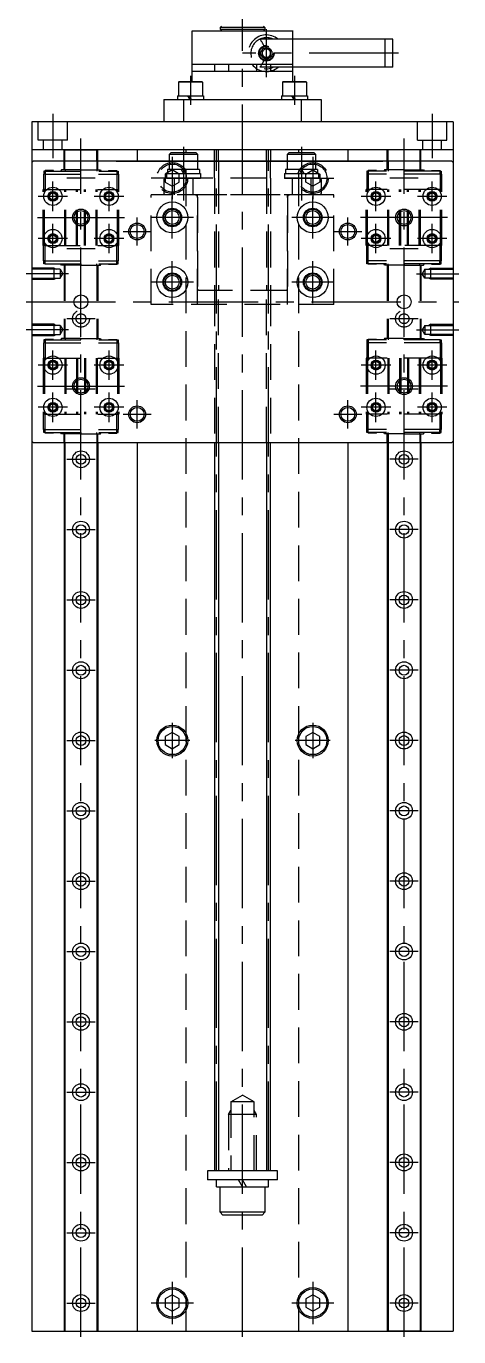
# Model space of a CAD drawing. Extents: x -43 to 530, y -18 to 733.
# Drawn here: x 376.5 to 530.5, y -2 to 464 of the extents above; entities that cross this region are included whole.
import ezdxf

# ---------------------------------------------------------------- set-up
doc = ezdxf.new("R2010")
doc.units = 0
doc.linetypes.add('CENTER', pattern=[50.8, 31.75, -6.35, 6.35, -6.35])
doc.linetypes.add('DASHED', pattern=[19.05, 12.7, -6.35])
doc.layers.get('0').update_dxf_attribs({"linetype": 'CONTINUOUS'})
doc.layers.add('CENTER', color=1, linetype='CENTER')

msp = doc.modelspace()

# ---------------------------------------------------------------- linework, layer by layer
at = {"color": 7, "linetype": 'CONTINUOUS'}
for p, q in [((435.52, 462.4), (471.49, 462.4)), ((435.52, 444.3), (435.52, 462.4)), ((435.52, 462.4), (441.58, 462.4)), ((441.58, 462.4), (465.39, 462.4)), ((445.99, 464), (445.49, 463.5)), ((461.49, 463.5), (445.49, 463.5)), ((445.49, 463.5), (445.49, 462.9)), ((445.49, 462.9), (461.49, 462.9)), ((445.49, 462.9), (445.99, 462.4)), ((460.99, 464), (461.49, 463.5)), ((461.49, 462.9), (460.99, 462.4)), ((461.49, 463.5), (461.49, 462.9)), ((465.39, 462.4), (471.49, 462.4)), ((471.46, 444.3), (471.46, 462.4)), ((504.3, 459.4), (471.49, 459.4)), ((506.99, 459.4), (504.3, 459.4)), ((504.3, 449.4), (504.3, 459.4)), ((506.99, 449.4), (506.99, 459.4)), ((471.49, 450.4), (435.52, 450.4)), ((471.49, 447.9), (435.52, 447.9)), ((443.54, 450.4), (443.54, 447.9)), ((448.49, 450.4), (448.49, 447.9)), ((458.49, 450.4), (458.49, 447.9)), ((463.44, 450.4), (463.44, 447.9)), ((504.3, 449.4), (471.49, 449.4)), ((506.99, 449.4), (504.3, 449.4)), ((439.24, 444.05), (430.74, 444.05)), ((430.74, 444.05), (430.74, 439.3)), ((430.99, 444.3), (438.99, 444.3)), ((439.24, 444.05), (439.24, 439.3)), ((476.24, 444.05), (467.74, 444.05)), ((467.74, 444.05), (467.74, 439.3)), ((467.99, 444.3), (475.99, 444.3)), ((476.24, 444.05), (476.24, 439.3)), ((430.39, 439.3), (439.59, 439.3)), ((430.39, 439.3), (430.39, 438)), ((434.83, 438), (434.08, 439.3)), ((435.32, 438), (434.57, 439.3)), ((439.59, 439.3), (439.59, 438)), ((467.39, 439.3), (476.59, 439.3)), ((467.39, 439.3), (467.39, 438)), ((471.83, 438), (471.08, 439.3)), ((472.32, 438), (471.57, 439.3)), ((476.59, 439.3), (476.59, 438)), ((425.49, 438), (425.49, 430)), ((425.49, 438), (432.47, 438)), ((432.47, 438), (474.51, 438)), ((432.47, 438), (432.47, 430)), ((474.51, 438), (481.49, 438)), ((474.51, 430), (474.51, 438)), ((481.49, 438), (481.49, 430)), ((378.49, 430), (378.49, 0)), ((528.49, 430), (378.49, 430)), ((481.49, 430), (425.49, 430)), ((528.49, 430), (528.49, 0)), ((528.49, 420), (378.49, 420)), ((389.99, 416), (389.99, 420)), ((389.99, 420), (401.99, 420)), ((390.29, 416), (390.29, 420)), ((401.69, 416), (401.69, 420)), ((401.99, 416), (401.99, 420)), ((415.99, 420), (415.99, 416)), ((443.49, 416), (443.49, 420)), ((444.99, 416), (444.99, 420)), ((461.99, 416), (461.99, 420)), ((463.49, 420), (463.49, 416)), ((490.99, 420), (490.99, 416)), ((516.99, 420), (504.99, 420)), ((504.99, 416), (504.99, 420)), ((505.29, 416), (505.29, 420)), ((516.69, 416), (516.69, 420)), ((516.99, 416), (516.99, 420)), ((378.99, 416), (378.49, 415.5)), ((378.99, 416), (378.49, 415.5)), ((378.49, 415.5), (378.49, 316.5)), ((378.49, 415.5), (378.49, 316.5)), ((527.99, 416), (378.99, 416)), ((527.99, 416), (378.99, 416)), ((408.49, 416), (403.49, 416)), ((408.49, 416), (498.49, 416)), ((427.49, 418.5), (428.09, 419.1)), ((427.49, 418.5), (437.49, 418.5)), ((427.49, 416), (427.49, 418.5)), ((428.09, 419.1), (436.89, 419.1)), ((436.89, 419.1), (437.49, 418.5)), ((437.49, 418.5), (437.49, 416)), ((469.49, 418.5), (470.09, 419.1)), ((469.49, 418.5), (479.49, 418.5)), ((469.49, 416), (469.49, 418.5)), ((470.09, 419.1), (478.89, 419.1)), ((478.89, 419.1), (479.49, 418.5)), ((479.49, 418.5), (479.49, 416)), ((498.49, 416), (503.49, 416)), ((527.99, 416), (528.49, 415.5)), ((527.99, 416), (528.49, 415.5)), ((528.49, 415.5), (528.49, 316.5)), ((528.49, 415.5), (528.49, 316.5)), ((378.99, 316), (378.49, 316.5)), ((378.99, 316), (378.49, 316.5)), ((378.99, 316), (527.99, 316)), ((378.99, 316), (527.99, 316)), ((389.99, 316), (389.99, 0)), ((390.29, 316), (390.29, 0)), ((401.69, 316), (401.69, 0)), ((401.99, 316), (401.99, 0)), ((408.49, 316), (446.49, 316)), ((415.99, 316), (415.99, 0)), ((442.49, 316), (464.49, 316)), ((443.49, 316), (443.49, 57)), ((444.99, 316), (444.99, 57)), ((446.49, 316), (460.49, 316)), ((460.49, 316), (498.49, 316)), ((461.99, 316), (461.99, 57)), ((463.49, 57), (463.49, 316)), ((490.99, 316), (490.99, 0)), ((504.99, 316), (504.99, 0)), ((505.29, 316), (505.29, 0)), ((516.69, 316), (516.69, 0)), ((516.99, 316), (516.99, 0)), ((527.99, 316), (528.49, 316.5)), ((527.99, 316), (528.49, 316.5)), ((428.49, 212.89), (425.99, 211.44)), ((425.99, 211.44), (425.99, 208.56)), ((430.99, 211.44), (428.49, 212.89)), ((430.99, 208.56), (430.99, 211.44)), ((478.49, 212.89), (475.99, 211.44)), ((475.99, 211.44), (475.99, 208.56)), ((480.99, 211.44), (478.49, 212.89)), ((480.99, 208.56), (480.99, 211.44)), ((425.99, 208.56), (428.49, 207.11)), ((428.49, 207.11), (430.99, 208.56)), ((475.99, 208.56), (478.49, 207.11)), ((478.49, 207.11), (480.99, 208.56)), ((465.99, 57), (440.99, 57)), ((440.99, 57), (440.99, 53.8)), ((463.49, 57), (443.49, 57)), ((465.99, 53.8), (465.99, 57)), ((465.99, 53.8), (440.99, 53.8)), ((462.69, 53.8), (444.29, 53.8)), ((444.29, 51.3), (444.29, 53.8)), ((444.29, 51.3), (462.69, 51.3)), ((445.49, 42.3), (445.49, 51.3)), ((453.49, 51.3), (452.04, 53.8)), ((454.93, 51.3), (453.49, 53.8)), ((461.49, 51.3), (461.49, 42.3)), ((462.69, 51.3), (462.69, 53.8)), ((446.49, 41.3), (445.49, 42.3)), ((461.49, 42.3), (445.49, 42.3)), ((461.49, 42.3), (460.49, 41.3)), ((460.49, 41.3), (446.49, 41.3)), ((428.49, 12.89), (425.99, 11.44)), ((425.99, 11.44), (425.99, 8.56)), ((430.99, 11.44), (428.49, 12.89)), ((430.99, 8.56), (430.99, 11.44)), ((478.49, 12.89), (475.99, 11.44)), ((475.99, 11.44), (475.99, 8.56)), ((480.99, 11.44), (478.49, 12.89)), ((480.99, 8.56), (480.99, 11.44)), ((425.99, 8.56), (428.49, 7.11)), ((428.49, 7.11), (430.99, 8.56)), ((475.99, 8.56), (478.49, 7.11)), ((478.49, 7.11), (480.99, 8.56)), ((378.49, 0), (528.49, 0)), ((389.99, 0), (401.99, 0)), ((516.99, 0), (504.99, 0))]:
    msp.add_line(p, q, dxfattribs=at)
at = {"color": 3, "linetype": 'DASHED'}
for p, q in [((471.49, 459.4), (459.63, 459.4)), ((461.99, 456.13), (460.49, 455.27)), ((460.49, 455.27), (460.49, 453.53)), ((460.49, 453.53), (461.99, 452.67)), ((463.49, 455.27), (461.99, 456.13)), ((461.99, 452.67), (463.49, 453.53)), ((463.49, 453.53), (463.49, 455.27)), ((471.49, 449.4), (459.63, 449.4)), ((380.74, 423.5), (380.74, 430)), ((391.24, 423.5), (391.24, 430)), ((515.74, 423.5), (515.74, 430)), ((526.24, 423.5), (526.24, 430)), ((391.24, 423.5), (380.74, 423.5)), ((382.69, 420), (382.69, 423.5)), ((389.29, 420), (389.29, 423.5)), ((433.49, 0), (433.49, 420)), ((473.49, 0), (473.49, 420)), ((515.74, 423.5), (526.24, 423.5)), ((517.69, 420), (517.69, 423.5)), ((524.29, 420), (524.29, 423.5)), ((389.99, 412.95), (389.99, 416)), ((390.29, 412.95), (390.29, 416)), ((401.69, 416), (401.69, 412.95)), ((401.99, 412.95), (401.99, 416)), ((427.49, 413.1), (427.49, 416)), ((437.49, 416), (437.49, 413.1)), ((443.49, 410), (443.49, 416)), ((443.49, 410), (443.49, 416)), ((444.99, 416), (444.99, 410)), ((444.99, 416), (444.99, 410)), ((461.99, 416), (461.99, 410)), ((461.99, 416), (461.99, 410)), ((463.49, 410), (463.49, 416)), ((463.49, 410), (463.49, 416)), ((469.49, 413.1), (469.49, 416)), ((479.49, 416), (479.49, 413.1)), ((504.99, 412.95), (504.99, 416)), ((505.29, 416), (505.29, 412.95)), ((516.69, 412.95), (516.69, 416)), ((516.99, 412.95), (516.99, 416)), ((383.19, 411.45), (382.69, 411.45)), ((382.69, 411.45), (382.69, 405.95)), ((383.24, 412.45), (382.74, 412.45)), ((382.74, 412.45), (382.74, 411.45)), ((386.19, 412.65), (383.19, 412.65)), ((383.19, 412.65), (383.19, 412.45)), ((383.19, 411.45), (408.79, 411.45)), ((383.19, 411.45), (383.19, 405.95)), ((383.24, 412.45), (408.74, 412.45)), ((383.24, 412.45), (383.24, 411.45)), ((386.19, 412.45), (386.19, 412.65)), ((389.06, 412.95), (388.76, 412.45)), ((390.36, 412.95), (389.06, 412.95)), ((395.99, 412.95), (390.36, 412.95)), ((390.36, 412.95), (390.36, 412.45)), ((395.99, 412.95), (401.62, 412.95)), ((395.99, 412.45), (395.99, 412.95)), ((401.62, 412.95), (402.92, 412.95)), ((401.62, 412.95), (401.62, 412.45)), ((402.92, 412.95), (403.22, 412.45)), ((405.79, 412.65), (408.79, 412.65)), ((405.79, 412.65), (405.79, 412.45)), ((408.74, 412.45), (409.24, 412.45)), ((408.74, 412.45), (408.74, 411.45)), ((408.79, 412.45), (408.79, 412.65)), ((408.79, 411.45), (409.29, 411.45)), ((408.79, 411.45), (408.79, 405.95)), ((409.24, 412.45), (409.24, 411.45)), ((409.29, 411.45), (409.29, 405.95)), ((428.49, 412.89), (425.99, 411.44)), ((425.99, 411.44), (425.99, 408.56)), ((426.49, 411.6), (438.49, 411.6)), ((426.49, 411.6), (426.49, 410)), ((438.19, 413.1), (426.79, 413.1)), ((426.79, 413.1), (426.79, 411.6)), ((430.99, 411.44), (428.49, 412.89)), ((430.99, 408.56), (430.99, 411.44)), ((431.62, 413.1), (432.49, 411.6)), ((432.49, 413.1), (433.35, 411.6)), ((438.19, 413.1), (438.19, 411.6)), ((438.49, 411.6), (438.49, 410)), ((468.49, 411.6), (480.49, 411.6)), ((468.49, 411.6), (468.49, 410)), ((480.19, 413.1), (468.79, 413.1)), ((468.79, 413.1), (468.79, 411.6)), ((473.62, 413.1), (474.49, 411.6)), ((474.49, 413.1), (475.35, 411.6)), ((475.99, 411.44), (478.49, 412.89)), ((475.99, 408.56), (475.99, 411.44)), ((478.49, 412.89), (480.99, 411.44)), ((480.19, 413.1), (480.19, 411.6)), ((480.49, 411.6), (480.49, 410)), ((480.99, 411.44), (480.99, 408.56)), ((497.69, 411.45), (497.69, 405.95)), ((498.19, 411.45), (497.69, 411.45)), ((497.74, 412.45), (497.74, 411.45)), ((498.24, 412.45), (497.74, 412.45)), ((501.19, 412.65), (498.19, 412.65)), ((498.19, 412.45), (498.19, 412.65)), ((523.79, 411.45), (498.19, 411.45)), ((498.19, 411.45), (498.19, 405.95)), ((523.74, 412.45), (498.24, 412.45)), ((498.24, 412.45), (498.24, 411.45)), ((501.19, 412.65), (501.19, 412.45)), ((504.06, 412.95), (503.76, 412.45)), ((505.36, 412.95), (504.06, 412.95)), ((510.99, 412.95), (505.36, 412.95)), ((505.36, 412.95), (505.36, 412.45)), ((510.99, 412.95), (516.62, 412.95)), ((510.99, 412.45), (510.99, 412.95)), ((516.62, 412.95), (516.62, 412.45)), ((516.62, 412.95), (517.92, 412.95)), ((517.92, 412.95), (518.22, 412.45)), ((520.79, 412.65), (523.79, 412.65)), ((520.79, 412.45), (520.79, 412.65)), ((523.74, 412.45), (524.24, 412.45)), ((523.74, 412.45), (523.74, 411.45)), ((523.79, 412.65), (523.79, 412.45)), ((523.79, 411.45), (524.29, 411.45)), ((523.79, 411.45), (523.79, 405.95)), ((524.24, 412.45), (524.24, 411.45)), ((524.29, 411.45), (524.29, 405.95)), ((382.49, 386.05), (382.49, 405.95)), ((382.99, 405.95), (382.49, 405.95)), ((382.99, 405.95), (408.99, 405.95)), ((382.99, 386.05), (382.99, 405.95)), ((390.19, 386.05), (390.19, 405.95)), ((390.59, 386.05), (390.59, 405.95)), ((394.39, 386.05), (394.39, 405.95)), ((394.79, 386.05), (394.79, 405.95)), ((397.19, 386.05), (397.19, 405.95)), ((397.59, 386.05), (397.59, 405.95)), ((401.39, 386.05), (401.39, 405.95)), ((401.79, 386.05), (401.79, 405.95)), ((408.99, 386.05), (408.99, 405.95)), ((408.99, 405.95), (409.49, 405.95)), ((409.49, 386.05), (409.49, 405.95)), ((425.49, 409.5), (425.99, 410)), ((425.49, 409.5), (425.49, 404.5)), ((480.99, 410), (425.99, 410)), ((425.99, 408.56), (428.49, 407.11)), ((426.49, 410), (438.49, 410)), ((428.49, 407.11), (430.99, 408.56)), ((429.19, 410), (429.19, 404)), ((435.79, 410), (435.79, 404)), ((443.49, 410), (443.49, 370)), ((443.49, 410), (443.49, 370)), ((444.99, 410), (444.99, 370)), ((444.99, 410), (444.99, 370)), ((461.99, 410), (461.99, 370)), ((461.99, 410), (461.99, 370)), ((463.49, 410), (463.49, 370)), ((463.49, 410), (463.49, 370)), ((468.49, 410), (480.49, 410)), ((471.19, 410), (471.19, 404)), ((478.49, 407.11), (475.99, 408.56)), ((477.79, 410), (477.79, 404)), ((480.99, 408.56), (478.49, 407.11)), ((481.49, 409.5), (480.99, 410)), ((481.49, 409.5), (481.49, 404.5)), ((497.49, 386.05), (497.49, 405.95)), ((497.99, 405.95), (497.49, 405.95)), ((523.99, 405.95), (497.99, 405.95)), ((497.99, 386.05), (497.99, 405.95)), ((505.19, 386.05), (505.19, 405.95)), ((505.59, 386.05), (505.59, 405.95)), ((509.39, 386.05), (509.39, 405.95)), ((509.79, 386.05), (509.79, 405.95)), ((512.19, 386.05), (512.19, 405.95)), ((512.59, 386.05), (512.59, 405.95)), ((516.39, 386.05), (516.39, 405.95)), ((516.79, 386.05), (516.79, 405.95)), ((523.99, 386.05), (523.99, 405.95)), ((523.99, 405.95), (524.49, 405.95)), ((524.49, 386.05), (524.49, 405.95)), ((485.99, 404), (420.99, 404)), ((420.99, 365), (420.99, 404)), ((425.49, 404.5), (425.99, 404)), ((480.99, 404), (425.99, 404)), ((437.49, 365), (437.49, 404)), ((437.49, 403.2), (437.49, 370.5)), ((469.49, 365), (469.49, 404)), ((469.49, 403.2), (469.49, 370.5)), ((481.49, 404.5), (480.99, 404)), ((485.99, 365), (485.99, 404)), ((382.99, 386.05), (382.49, 386.05)), ((382.69, 380.55), (382.69, 386.05)), ((382.99, 386.05), (408.99, 386.05)), ((383.19, 380.55), (383.19, 386.05)), ((408.79, 380.55), (408.79, 386.05)), ((408.99, 386.05), (409.49, 386.05)), ((409.29, 380.55), (409.29, 386.05)), ((497.99, 386.05), (497.49, 386.05)), ((497.69, 380.55), (497.69, 386.05)), ((523.99, 386.05), (497.99, 386.05)), ((498.19, 380.55), (498.19, 386.05)), ((523.79, 380.55), (523.79, 386.05)), ((523.99, 386.05), (524.49, 386.05)), ((524.29, 380.55), (524.29, 386.05)), ((386.49, 378), (378.49, 378)), ((388.59, 377.62), (378.49, 377.62)), ((383.19, 380.55), (382.69, 380.55)), ((382.74, 379.55), (382.74, 380.55)), ((383.24, 379.55), (382.74, 379.55)), ((383.19, 380.55), (408.79, 380.55)), ((383.19, 379.55), (383.19, 379.35)), ((386.19, 379.35), (383.19, 379.35)), ((383.24, 379.55), (383.24, 380.55)), ((383.24, 379.55), (408.74, 379.55)), ((386.19, 379.35), (386.19, 379.55)), ((386.49, 374), (386.49, 378)), ((386.49, 378), (387.14, 377.62)), ((388.59, 377.62), (388.59, 374.38)), ((388.59, 377.62), (389.52, 376)), ((389.06, 379.05), (388.76, 379.55)), ((390.36, 379.05), (389.06, 379.05)), ((389.99, 379.05), (389.99, 352.95)), ((390.29, 379.05), (390.29, 352.95)), ((390.36, 379.05), (390.36, 379.55)), ((395.99, 379.05), (390.36, 379.05)), ((395.99, 379.55), (395.99, 379.05)), ((395.99, 379.05), (401.62, 379.05)), ((401.62, 379.05), (401.62, 379.55)), ((401.62, 379.05), (402.92, 379.05)), ((401.69, 379.05), (401.69, 352.95)), ((401.99, 379.05), (401.99, 352.95)), ((402.92, 379.05), (403.22, 379.55)), ((405.79, 379.55), (405.79, 379.35)), ((405.79, 379.35), (408.79, 379.35)), ((408.74, 379.55), (408.74, 380.55)), ((408.74, 379.55), (409.24, 379.55)), ((408.79, 380.55), (409.29, 380.55)), ((408.79, 379.35), (408.79, 379.55)), ((409.24, 379.55), (409.24, 380.55)), ((498.19, 380.55), (497.69, 380.55)), ((497.74, 379.55), (497.74, 380.55)), ((498.24, 379.55), (497.74, 379.55)), ((523.79, 380.55), (498.19, 380.55)), ((498.19, 379.35), (498.19, 379.55)), ((501.19, 379.35), (498.19, 379.35)), ((498.24, 379.55), (498.24, 380.55)), ((523.74, 379.55), (498.24, 379.55)), ((501.19, 379.55), (501.19, 379.35)), ((504.06, 379.05), (503.76, 379.55)), ((505.36, 379.05), (504.06, 379.05)), ((504.99, 379.05), (504.99, 352.95)), ((505.29, 379.05), (505.29, 352.95)), ((505.36, 379.05), (505.36, 379.55)), ((510.99, 379.05), (505.36, 379.05)), ((510.99, 379.55), (510.99, 379.05)), ((510.99, 379.05), (516.62, 379.05)), ((516.62, 379.05), (516.62, 379.55)), ((516.62, 379.05), (517.92, 379.05)), ((516.69, 379.05), (516.69, 352.95)), ((516.99, 379.05), (516.99, 352.95)), ((518.39, 377.62), (517.45, 376)), ((517.92, 379.05), (518.22, 379.55)), ((518.39, 377.62), (528.49, 377.62)), ((518.39, 377.62), (518.39, 374.38)), ((520.49, 378), (519.83, 377.62)), ((520.49, 378), (528.49, 378)), ((520.49, 374), (520.49, 378)), ((520.79, 379.35), (520.79, 379.55)), ((520.79, 379.35), (523.79, 379.35)), ((523.74, 379.55), (523.74, 380.55)), ((523.74, 379.55), (524.24, 379.55)), ((523.79, 380.55), (524.29, 380.55)), ((523.79, 379.55), (523.79, 379.35)), ((524.24, 379.55), (524.24, 380.55)), ((378.49, 374.38), (388.59, 374.38)), ((378.49, 374), (386.49, 374)), ((386.49, 374), (387.14, 374.38)), ((388.59, 374.38), (389.52, 376)), ((518.39, 374.38), (517.45, 376)), ((528.49, 374.38), (518.39, 374.38)), ((520.49, 374), (519.83, 374.38)), ((528.49, 374), (520.49, 374)), ((437.99, 370), (437.49, 370.5)), ((468.99, 370), (437.99, 370)), ((443.49, 370), (443.49, 316)), ((444.99, 316), (444.99, 370)), ((461.99, 316), (461.99, 370)), ((463.49, 370), (463.49, 316)), ((469.49, 370.5), (468.99, 370)), ((485.99, 365), (420.99, 365)), ((386.49, 358), (378.49, 358)), ((388.59, 357.62), (378.49, 357.62)), ((378.49, 354.38), (388.59, 354.38)), ((386.49, 354), (386.49, 358)), ((386.49, 358), (387.14, 357.62)), ((386.49, 354), (387.14, 354.38)), ((388.59, 357.62), (388.59, 354.38)), ((388.59, 357.62), (389.52, 356)), ((388.59, 354.38), (389.52, 356)), ((518.39, 357.62), (517.45, 356)), ((518.39, 354.38), (517.45, 356)), ((518.39, 357.62), (528.49, 357.62)), ((518.39, 357.62), (518.39, 354.38)), ((528.49, 354.38), (518.39, 354.38)), ((520.49, 358), (519.83, 357.62)), ((520.49, 354), (519.83, 354.38)), ((520.49, 358), (528.49, 358)), ((520.49, 354), (520.49, 358)), ((378.49, 354), (386.49, 354)), ((382.69, 351.45), (382.69, 345.95)), ((383.19, 351.45), (382.69, 351.45)), ((383.24, 352.45), (382.74, 352.45)), ((382.74, 352.45), (382.74, 351.45)), ((386.19, 352.65), (383.19, 352.65)), ((383.19, 352.45), (383.19, 352.65)), ((383.19, 351.45), (408.79, 351.45)), ((383.19, 351.45), (383.19, 345.95)), ((383.24, 352.45), (408.74, 352.45)), ((383.24, 352.45), (383.24, 351.45)), ((386.19, 352.65), (386.19, 352.45)), ((389.06, 352.95), (388.76, 352.45)), ((390.36, 352.95), (389.06, 352.95)), ((395.99, 352.95), (390.36, 352.95)), ((390.36, 352.95), (390.36, 352.45)), ((395.99, 352.95), (401.62, 352.95)), ((395.99, 352.45), (395.99, 352.95)), ((401.62, 352.95), (402.92, 352.95)), ((401.62, 352.95), (401.62, 352.45)), ((402.92, 352.95), (403.22, 352.45)), ((405.79, 352.65), (408.79, 352.65)), ((405.79, 352.45), (405.79, 352.65)), ((408.74, 352.45), (409.24, 352.45)), ((408.74, 352.45), (408.74, 351.45)), ((408.79, 352.65), (408.79, 352.45)), ((408.79, 351.45), (408.79, 345.95)), ((408.79, 351.45), (409.29, 351.45)), ((409.24, 352.45), (409.24, 351.45)), ((409.29, 351.45), (409.29, 345.95)), ((497.69, 351.45), (497.69, 345.95)), ((498.19, 351.45), (497.69, 351.45)), ((498.24, 352.45), (497.74, 352.45)), ((497.74, 352.45), (497.74, 351.45)), ((501.19, 352.65), (498.19, 352.65)), ((498.19, 352.65), (498.19, 352.45)), ((523.79, 351.45), (498.19, 351.45)), ((498.19, 351.45), (498.19, 345.95)), ((523.74, 352.45), (498.24, 352.45)), ((498.24, 352.45), (498.24, 351.45)), ((501.19, 352.45), (501.19, 352.65)), ((504.06, 352.95), (503.76, 352.45)), ((505.36, 352.95), (504.06, 352.95)), ((510.99, 352.95), (505.36, 352.95)), ((505.36, 352.95), (505.36, 352.45)), ((510.99, 352.95), (516.62, 352.95)), ((510.99, 352.45), (510.99, 352.95)), ((516.62, 352.95), (517.92, 352.95)), ((516.62, 352.95), (516.62, 352.45)), ((517.92, 352.95), (518.22, 352.45)), ((528.49, 354), (520.49, 354)), ((520.79, 352.65), (523.79, 352.65)), ((520.79, 352.65), (520.79, 352.45)), ((523.74, 352.45), (524.24, 352.45)), ((523.74, 352.45), (523.74, 351.45)), ((523.79, 352.45), (523.79, 352.65)), ((523.79, 351.45), (524.29, 351.45)), ((523.79, 351.45), (523.79, 345.95)), ((524.24, 352.45), (524.24, 351.45)), ((524.29, 351.45), (524.29, 345.95)), ((382.49, 345.95), (382.49, 326.05)), ((382.99, 345.95), (382.49, 345.95)), ((382.99, 345.95), (408.99, 345.95)), ((382.99, 345.95), (382.99, 326.05)), ((390.19, 345.95), (390.19, 326.05)), ((390.59, 345.95), (390.59, 326.05)), ((394.39, 345.95), (394.39, 326.05)), ((394.79, 345.95), (394.79, 326.05)), ((397.19, 345.95), (397.19, 326.05)), ((397.59, 345.95), (397.59, 326.05)), ((401.39, 345.95), (401.39, 326.05)), ((401.79, 345.95), (401.79, 326.05)), ((408.99, 345.95), (408.99, 326.05)), ((408.99, 345.95), (409.49, 345.95)), ((409.49, 345.95), (409.49, 326.05)), ((497.49, 345.95), (497.49, 326.05)), ((497.99, 345.95), (497.49, 345.95)), ((523.99, 345.95), (497.99, 345.95)), ((497.99, 345.95), (497.99, 326.05)), ((505.19, 345.95), (505.19, 326.05)), ((505.59, 345.95), (505.59, 326.05)), ((509.39, 345.95), (509.39, 326.05)), ((509.79, 345.95), (509.79, 326.05)), ((512.19, 345.95), (512.19, 326.05)), ((512.59, 345.95), (512.59, 326.05)), ((516.39, 345.95), (516.39, 326.05)), ((516.79, 345.95), (516.79, 326.05)), ((523.99, 345.95), (523.99, 326.05)), ((523.99, 345.95), (524.49, 345.95)), ((524.49, 345.95), (524.49, 326.05)), ((382.99, 326.05), (382.49, 326.05)), ((382.69, 320.55), (382.69, 326.05)), ((382.99, 326.05), (408.99, 326.05)), ((383.19, 320.55), (383.19, 326.05)), ((408.79, 320.55), (408.79, 326.05)), ((408.99, 326.05), (409.49, 326.05)), ((409.29, 320.55), (409.29, 326.05)), ((497.99, 326.05), (497.49, 326.05)), ((497.69, 320.55), (497.69, 326.05)), ((523.99, 326.05), (497.99, 326.05)), ((498.19, 320.55), (498.19, 326.05)), ((523.79, 320.55), (523.79, 326.05)), ((523.99, 326.05), (524.49, 326.05)), ((524.29, 320.55), (524.29, 326.05)), ((383.19, 320.55), (382.69, 320.55)), ((382.74, 319.55), (382.74, 320.55)), ((383.24, 319.55), (382.74, 319.55)), ((383.19, 320.55), (408.79, 320.55)), ((383.19, 319.35), (383.19, 319.55)), ((386.19, 319.35), (383.19, 319.35)), ((383.24, 319.55), (383.24, 320.55)), ((383.24, 319.55), (408.74, 319.55)), ((386.19, 319.55), (386.19, 319.35)), ((389.06, 319.05), (388.76, 319.55)), ((390.36, 319.05), (389.06, 319.05)), ((389.99, 316), (389.99, 319.05)), ((390.29, 316), (390.29, 319.05)), ((390.36, 319.05), (390.36, 319.55)), ((395.99, 319.05), (390.36, 319.05)), ((395.99, 319.55), (395.99, 319.05)), ((395.99, 319.05), (401.62, 319.05)), ((401.62, 319.05), (401.62, 319.55)), ((401.62, 319.05), (402.92, 319.05)), ((401.69, 319.05), (401.69, 316)), ((401.99, 316), (401.99, 319.05)), ((402.92, 319.05), (403.22, 319.55)), ((405.79, 319.35), (405.79, 319.55)), ((405.79, 319.35), (408.79, 319.35)), ((408.74, 319.55), (408.74, 320.55)), ((408.74, 319.55), (409.24, 319.55)), ((408.79, 320.55), (409.29, 320.55)), ((408.79, 319.55), (408.79, 319.35)), ((409.24, 319.55), (409.24, 320.55)), ((498.19, 320.55), (497.69, 320.55)), ((497.74, 319.55), (497.74, 320.55)), ((498.24, 319.55), (497.74, 319.55)), ((523.79, 320.55), (498.19, 320.55)), ((498.19, 319.55), (498.19, 319.35)), ((501.19, 319.35), (498.19, 319.35)), ((498.24, 319.55), (498.24, 320.55)), ((523.74, 319.55), (498.24, 319.55)), ((501.19, 319.35), (501.19, 319.55)), ((504.06, 319.05), (503.76, 319.55)), ((505.36, 319.05), (504.06, 319.05)), ((504.99, 316), (504.99, 319.05)), ((505.29, 319.05), (505.29, 316)), ((505.36, 319.05), (505.36, 319.55)), ((510.99, 319.05), (505.36, 319.05)), ((510.99, 319.55), (510.99, 319.05)), ((510.99, 319.05), (516.62, 319.05)), ((516.62, 319.05), (516.62, 319.55)), ((516.62, 319.05), (517.92, 319.05)), ((516.69, 316), (516.69, 319.05)), ((516.99, 316), (516.99, 319.05)), ((517.92, 319.05), (518.22, 319.55)), ((520.79, 319.55), (520.79, 319.35)), ((520.79, 319.35), (523.79, 319.35)), ((523.74, 319.55), (523.74, 320.55)), ((523.74, 319.55), (524.24, 319.55)), ((523.79, 320.55), (524.29, 320.55)), ((523.79, 319.35), (523.79, 319.55)), ((524.24, 319.55), (524.24, 320.55)), ((449.3, 81.5), (453.49, 83.92)), ((457.68, 81.5), (453.49, 83.92)), ((449.3, 81.5), (449.3, 57)), ((457.68, 81.5), (449.3, 81.5)), ((457.68, 57), (457.68, 81.5)), ((448.49, 77), (449.3, 78.41)), ((448.49, 77), (448.49, 57)), ((458.49, 77), (448.49, 77)), ((458.49, 77), (457.68, 78.41)), ((458.49, 57), (458.49, 77))]:
    msp.add_line(p, q, dxfattribs=at)
for centre, radius in [((461.99, 454.4), 2.75), ((461.99, 454.4), 2.5), ((461.99, 454.4), 2), ((428.49, 410), 5.5), ((428.49, 410), 5), ((478.49, 410), 5.5), ((478.49, 410), 5), ((395.99, 360), 3), ((395.99, 360), 1.75), ((510.99, 360), 3), ((510.99, 360), 1.75)]:
    msp.add_circle(centre, radius, dxfattribs=at)
at = {"color": 7, "linetype": 'CONTINUOUS'}
for centre, radius in [((385.99, 403.5), 3.25), ((405.99, 403.5), 3.25), ((500.99, 403.5), 3.25), ((520.99, 403.5), 3.25), ((385.99, 403.5), 1.75), ((385.99, 403.5), 1.23), ((405.99, 403.5), 1.75), ((405.99, 403.5), 1.23), ((428.49, 396), 5.5), ((478.49, 396), 5.5), ((500.99, 403.5), 1.75), ((500.99, 403.5), 1.23), ((520.99, 403.5), 1.75), ((520.99, 403.5), 1.23), ((395.99, 396), 2.46), ((428.49, 396), 3.3), ((428.49, 396), 2.46), ((478.49, 396), 3.3), ((478.49, 396), 2.46), ((510.99, 396), 2.46), ((385.99, 388.5), 3.25), ((405.99, 388.5), 3.25), ((415.99, 391), 2.46), ((490.99, 391), 2.46), ((500.99, 388.5), 3.25), ((520.99, 388.5), 3.25), ((385.99, 388.5), 1.75), ((385.99, 388.5), 1.23), ((405.99, 388.5), 1.75), ((405.99, 388.5), 1.23), ((500.99, 388.5), 1.75), ((500.99, 388.5), 1.23), ((520.99, 388.5), 1.75), ((520.99, 388.5), 1.23), ((428.49, 373), 5.5), ((478.49, 373), 5.5), ((428.49, 373), 3.3), ((428.49, 373), 2.46), ((478.49, 373), 3.3), ((478.49, 373), 2.46), ((395.99, 366), 2.5), ((510.99, 366), 2.5), ((385.99, 343.5), 3.25), ((385.99, 343.5), 1.75), ((405.99, 343.5), 3.25), ((405.99, 343.5), 1.75), ((500.99, 343.5), 3.25), ((500.99, 343.5), 1.75), ((520.99, 343.5), 3.25), ((520.99, 343.5), 1.75), ((385.99, 343.5), 1.23), ((405.99, 343.5), 1.23), ((500.99, 343.5), 1.23), ((520.99, 343.5), 1.23), ((395.99, 336), 2.46), ((510.99, 336), 2.46), ((385.99, 328.5), 3.25), ((405.99, 328.5), 3.25), ((500.99, 328.5), 3.25), ((520.99, 328.5), 3.25), ((385.99, 328.5), 1.75), ((385.99, 328.5), 1.23), ((405.99, 328.5), 1.75), ((405.99, 328.5), 1.23), ((415.99, 326), 2.46), ((490.99, 326), 2.46), ((500.99, 328.5), 1.75), ((500.99, 328.5), 1.23), ((520.99, 328.5), 1.75), ((520.99, 328.5), 1.23), ((395.99, 310), 3), ((510.99, 310), 3), ((395.99, 310), 1.75), ((510.99, 310), 1.75), ((395.99, 285), 3), ((395.99, 285), 1.75), ((510.99, 285), 3), ((510.99, 285), 1.75), ((395.99, 260), 3), ((395.99, 260), 1.75), ((510.99, 260), 3), ((510.99, 260), 1.75), ((395.99, 235), 3), ((510.99, 235), 3), ((395.99, 235), 1.75), ((510.99, 235), 1.75), ((428.49, 210), 5.5), ((428.49, 210), 5), ((478.49, 210), 5.5), ((478.49, 210), 5), ((395.99, 210), 3), ((395.99, 210), 1.75), ((510.99, 210), 3), ((510.99, 210), 1.75), ((395.99, 185), 3), ((395.99, 185), 1.75), ((510.99, 185), 3), ((510.99, 185), 1.75), ((395.99, 160), 3), ((395.99, 160), 1.75), ((510.99, 160), 3), ((510.99, 160), 1.75), ((395.99, 135), 3), ((395.99, 135), 1.75), ((510.99, 135), 3), ((510.99, 135), 1.75), ((395.99, 110), 3), ((510.99, 110), 3), ((395.99, 110), 1.75), ((510.99, 110), 1.75), ((395.99, 85), 3), ((395.99, 85), 1.75), ((510.99, 85), 3), ((510.99, 85), 1.75), ((395.99, 60), 3), ((395.99, 60), 1.75), ((510.99, 60), 3), ((510.99, 60), 1.75), ((395.99, 35), 3), ((510.99, 35), 3), ((395.99, 35), 1.75), ((510.99, 35), 1.75), ((428.49, 10), 5.5), ((428.49, 10), 5), ((478.49, 10), 5.5), ((478.49, 10), 5), ((395.99, 10), 3), ((395.99, 10), 1.75), ((510.99, 10), 3), ((510.99, 10), 1.75)]:
    msp.add_circle(centre, radius, dxfattribs=at)
at = {"color": 3, "linetype": 'CONTINUOUS'}
for centre, radius in [((385.99, 403.5), 1.5), ((405.99, 403.5), 1.5), ((500.99, 403.5), 1.5), ((520.99, 403.5), 1.5), ((395.99, 396), 3), ((428.49, 396), 3), ((478.49, 396), 3), ((510.99, 396), 3), ((415.99, 391), 3), ((490.99, 391), 3), ((385.99, 388.5), 1.5), ((405.99, 388.5), 1.5), ((500.99, 388.5), 1.5), ((520.99, 388.5), 1.5), ((428.49, 373), 3), ((478.49, 373), 3), ((385.99, 343.5), 1.5), ((405.99, 343.5), 1.5), ((500.99, 343.5), 1.5), ((520.99, 343.5), 1.5), ((395.99, 336), 3), ((510.99, 336), 3), ((385.99, 328.5), 1.5), ((405.99, 328.5), 1.5), ((415.99, 326), 3), ((490.99, 326), 3), ((500.99, 328.5), 1.5), ((520.99, 328.5), 1.5)]:
    msp.add_circle(centre, radius, dxfattribs=at)
at = {"color": 3, "linetype": 'DASHED'}
for centre, radius, start, end in [((461.99, 454.4), 6.5, 50.2849, 309.7151), ((461.99, 454.4), 5.53, 64.7754, 295.2246), ((454.38, 454.54), 7.15, 20.1116, 42.7693), ((461.99, 454.4), 1.5, 120, 180), ((461.99, 454.4), 1.5, 180, 240), ((461.99, 454.4), 1.5, 60, 120), ((461.99, 454.4), 1.5, 240, 300), ((461.99, 454.4), 1.5, 0, 60), ((461.99, 454.4), 1.5, 300, 0), ((454.38, 454.26), 7.15, 317.2307, 339.8884), ((436.69, 403.2), 0.8, 0, 90), ((470.29, 403.2), 0.8, 90, 180)]:
    msp.add_arc(centre, radius, start, end, dxfattribs=at)
at = {"color": 7, "linetype": 'CONTINUOUS'}
for centre, start, end in [((430.99, 444.05), 90, 180), ((438.99, 444.05), 0, 90), ((467.99, 444.05), 90, 180), ((475.99, 444.05), 0, 90)]:
    msp.add_arc(centre, 0.25, start, end, dxfattribs=at)
at = {"layer": 'CENTER', "color": 1, "linetype": 'CENTER'}
for p, q in [((453.49, -2), (453.49, 538)), ((461.99, 445.9), (461.99, 462.9)), ((508.99, 454.4), (453.49, 454.4)), ((434.99, 446.3), (434.99, 436)), ((471.99, 446.3), (471.99, 436)), ((385.99, 432.84), (385.99, 417.1)), ((520.99, 432.84), (520.99, 417.1)), ((395.99, -2), (395.99, 424.04)), ((432.49, 421.1), (432.49, 402)), ((444.24, 57), (444.24, 420)), ((462.74, 57), (462.74, 420)), ((474.49, 421.1), (474.49, 402)), ((510.99, -2), (510.99, 424.04)), ((428.49, 417.5), (428.49, 402.5)), ((478.49, 417.5), (478.49, 402.5)), ((385.99, 398.25), (385.99, 408.75)), ((400.99, 410), (390.99, 410)), ((405.99, 398.25), (405.99, 408.75)), ((435.99, 410), (420.99, 410)), ((470.99, 410), (485.99, 410)), ((500.99, 398.25), (500.99, 408.75)), ((515.99, 410), (505.99, 410)), ((520.99, 398.25), (520.99, 408.75)), ((391.24, 403.5), (380.74, 403.5)), ((411.24, 403.5), (400.74, 403.5)), ((428.49, 388.5), (428.49, 403.5)), ((478.49, 388.5), (478.49, 403.5)), ((506.24, 403.5), (495.74, 403.5)), ((526.24, 403.5), (515.74, 403.5)), ((380.49, 396), (411.49, 396)), ((385.99, 383.25), (385.99, 393.75)), ((405.99, 383.25), (405.99, 393.75)), ((415.99, 386), (415.99, 396)), ((435.99, 396), (420.99, 396)), ((485.99, 396), (470.99, 396)), ((490.99, 386), (490.99, 396)), ((526.49, 396), (495.49, 396)), ((500.99, 383.25), (500.99, 393.75)), ((520.99, 383.25), (520.99, 393.75)), ((391.24, 388.5), (380.74, 388.5)), ((411.24, 388.5), (400.74, 388.5)), ((410.99, 391), (420.99, 391)), ((485.99, 391), (495.99, 391)), ((506.24, 388.5), (495.74, 388.5)), ((526.24, 388.5), (515.74, 388.5)), ((390.99, 385), (400.99, 385)), ((505.99, 385), (515.99, 385)), ((428.49, 365.5), (428.49, 380.5)), ((478.49, 365.5), (478.49, 380.5)), ((391.52, 376), (376.49, 376)), ((435.99, 373), (420.99, 373)), ((485.99, 373), (470.99, 373)), ((515.45, 376), (530.49, 376)), ((376.49, 366), (530.49, 366)), ((400.99, 360), (390.99, 360)), ((515.99, 360), (505.99, 360)), ((391.52, 356), (376.49, 356)), ((515.45, 356), (530.49, 356)), ((385.99, 338.25), (385.99, 348.75)), ((405.99, 338.25), (405.99, 348.75)), ((500.99, 338.25), (500.99, 348.75)), ((520.99, 338.25), (520.99, 348.75)), ((391.24, 343.5), (380.74, 343.5)), ((411.24, 343.5), (400.74, 343.5)), ((506.24, 343.5), (495.74, 343.5)), ((526.24, 343.5), (515.74, 343.5)), ((380.49, 336), (411.49, 336)), ((526.49, 336), (495.49, 336)), ((385.99, 323.25), (385.99, 333.75)), ((400.99, 335), (390.99, 335)), ((405.99, 323.25), (405.99, 333.75)), ((415.99, 321), (415.99, 331)), ((490.99, 321), (490.99, 331)), ((500.99, 323.25), (500.99, 333.75)), ((515.99, 335), (505.99, 335)), ((520.99, 323.25), (520.99, 333.75)), ((391.24, 328.5), (380.74, 328.5)), ((411.24, 328.5), (400.74, 328.5)), ((506.24, 328.5), (495.74, 328.5)), ((526.24, 328.5), (515.74, 328.5)), ((410.99, 326), (420.99, 326)), ((485.99, 326), (495.99, 326)), ((390.99, 310), (400.99, 310)), ((515.99, 310), (505.99, 310)), ((390.99, 285), (400.99, 285)), ((515.99, 285), (505.99, 285)), ((390.99, 260), (400.99, 260)), ((515.99, 260), (505.99, 260)), ((390.99, 235), (400.99, 235)), ((515.99, 235), (505.99, 235)), ((428.49, 216.25), (428.49, 203.75)), ((478.49, 216.25), (478.49, 203.75)), ((390.99, 210), (400.99, 210)), ((434.74, 210), (422.24, 210)), ((484.74, 210), (472.24, 210)), ((515.99, 210), (505.99, 210)), ((390.99, 185), (400.99, 185)), ((515.99, 185), (505.99, 185)), ((390.99, 160), (400.99, 160)), ((515.99, 160), (505.99, 160)), ((390.99, 135), (400.99, 135)), ((515.99, 135), (505.99, 135)), ((390.99, 110), (400.99, 110)), ((515.99, 110), (505.99, 110)), ((390.99, 85), (400.99, 85)), ((515.99, 85), (505.99, 85)), ((390.99, 60), (400.99, 60)), ((515.99, 60), (505.99, 60)), ((390.99, 35), (400.99, 35)), ((515.99, 35), (505.99, 35)), ((428.49, 17.5), (428.49, 2.5)), ((478.49, 17.5), (478.49, 2.5)), ((390.99, 10), (400.99, 10)), ((435.99, 10), (420.99, 10)), ((485.99, 10), (470.99, 10)), ((515.99, 10), (505.99, 10))]:
    msp.add_line(p, q, dxfattribs=at)

doc.saveas('drawing.dxf')
